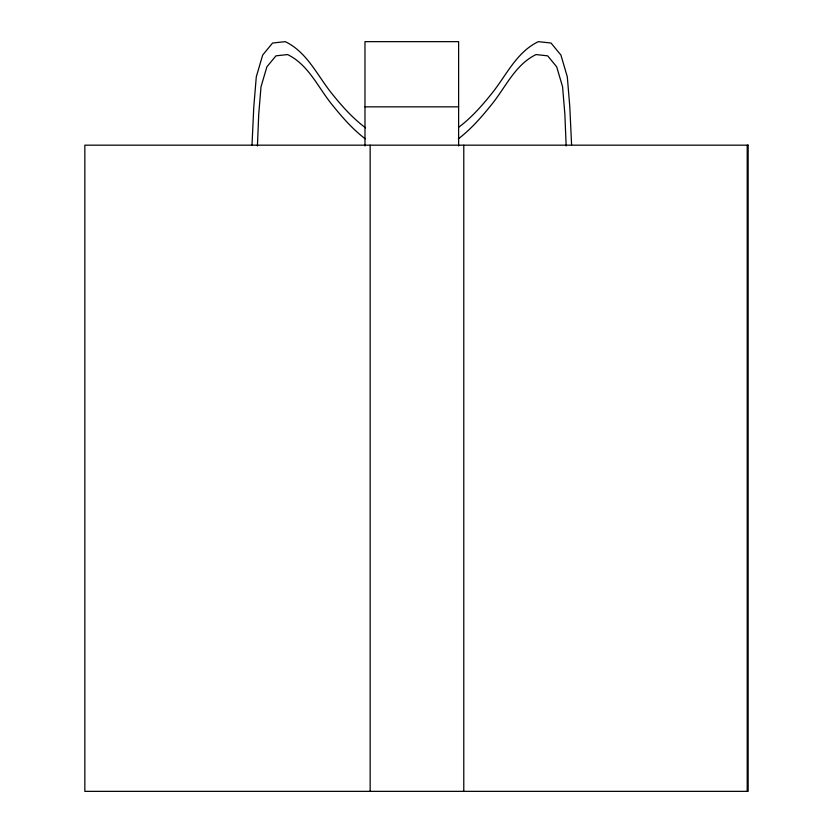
<?xml version="1.0" encoding="UTF-8"?>
<svg xmlns="http://www.w3.org/2000/svg" width="833" height="833" viewBox="0 0 833 833"><rect width="100%" height="100%" fill="white"/><g stroke="black" fill="none" stroke-linecap="round" stroke-linejoin="round"><path stroke-width="1.25" d="M257.428 145.962L258.719 114.392L261.01 86.809L266.883 66.848L275.942 55.842L287.562 54.562C309.053 64.995 318.414 88.454 333.117 105.947C342.748 117.89 353.015 129.5 365.26 138.84M252.014 144.859L253.794 106.843L256.293 76.792L262.697 55.03L272.568 43.045L285.23 41.65C307.564 52.323 317.612 76.313 332.679 94.566C342.457 106.77 353.046 118.463 365.614 127.845M458.9 127.116C471.114 117.911 481.37 106.437 490.918 94.566C505.985 76.313 516.023 52.323 538.368 41.65L551.03 43.045L560.901 55.03L567.304 76.792L569.803 106.843L571.584 144.859M458.327 138.84C470.583 129.5 480.849 117.89 490.47 105.947C505.183 88.454 514.544 64.995 536.035 54.562L547.656 55.842L556.704 66.848L562.587 86.809L564.878 114.392L566.169 145.962M364.979 106.843L458.619 106.843M747.211 145.171L747.211 791.35M463.783 145.171L463.783 791.35M458.619 145.962L458.619 41.65L364.979 41.65L364.979 145.962M370.154 145.171L370.154 791.35M748.159 145.171L84.841 145.171L84.841 791.35L748.159 791.35L748.159 145.171"/></g></svg>
